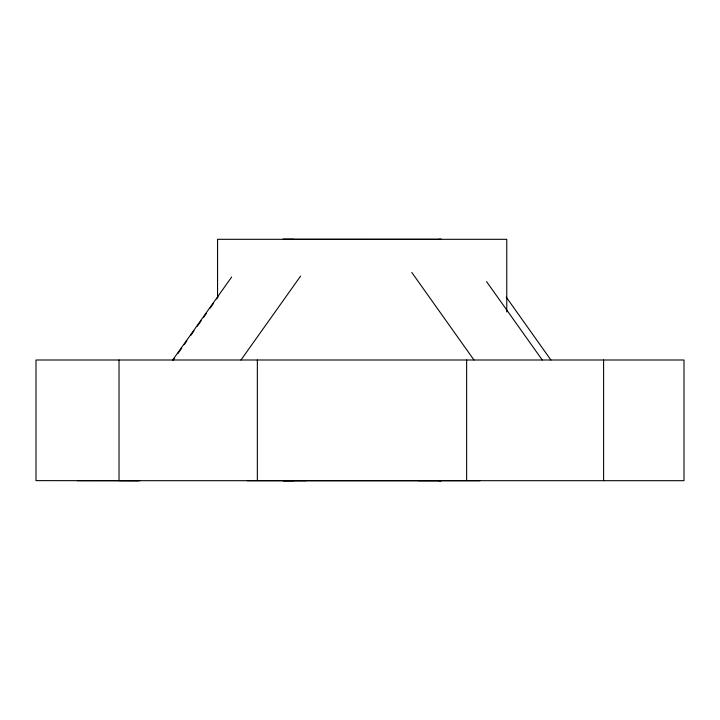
<?xml version="1.0" encoding="UTF-8"?>
<svg xmlns="http://www.w3.org/2000/svg" width="720" height="720" viewBox="0 0 720 720"><rect width="100%" height="100%" fill="white"/><g stroke="black" fill="none" stroke-linecap="round" stroke-linejoin="round"><path stroke-width="1.08" d="M172.71 360L231.66 277.02M173.286 360L174.582 358.173M177.822 353.619L181.71 348.147M184.302 344.502L186.885 340.848M190.773 335.376L194.013 330.822M197.253 326.259L201.141 320.787M203.733 317.142L206.325 313.497M210.213 308.025L213.444 303.462M216.684 298.908L217.98 297.081M240.975 360L300.573 276.111M479.808 480.69L77.4 480.69M438.705 239.328L441.405 239.319L283.068 239.31L293.67 239.319M247.221 480.69L684 480.69L684 360L36 360L36 480.636L138.438 480.69M438.687 480.699L441.387 480.69L418.203 480.672M293.652 480.672L283.05 480.681L306.234 480.663M139.878 480.69L119.025 480.636L119.025 360M506.223 297.081L550.917 360M486.549 281.583L542.259 360M411.804 272.466L473.985 360M603.594 360L603.594 480.69M506.772 311.949L506.772 239.31L217.557 239.31L217.557 297.423M466.641 360L466.641 480.456M257.346 360L257.346 480.456"/></g></svg>
